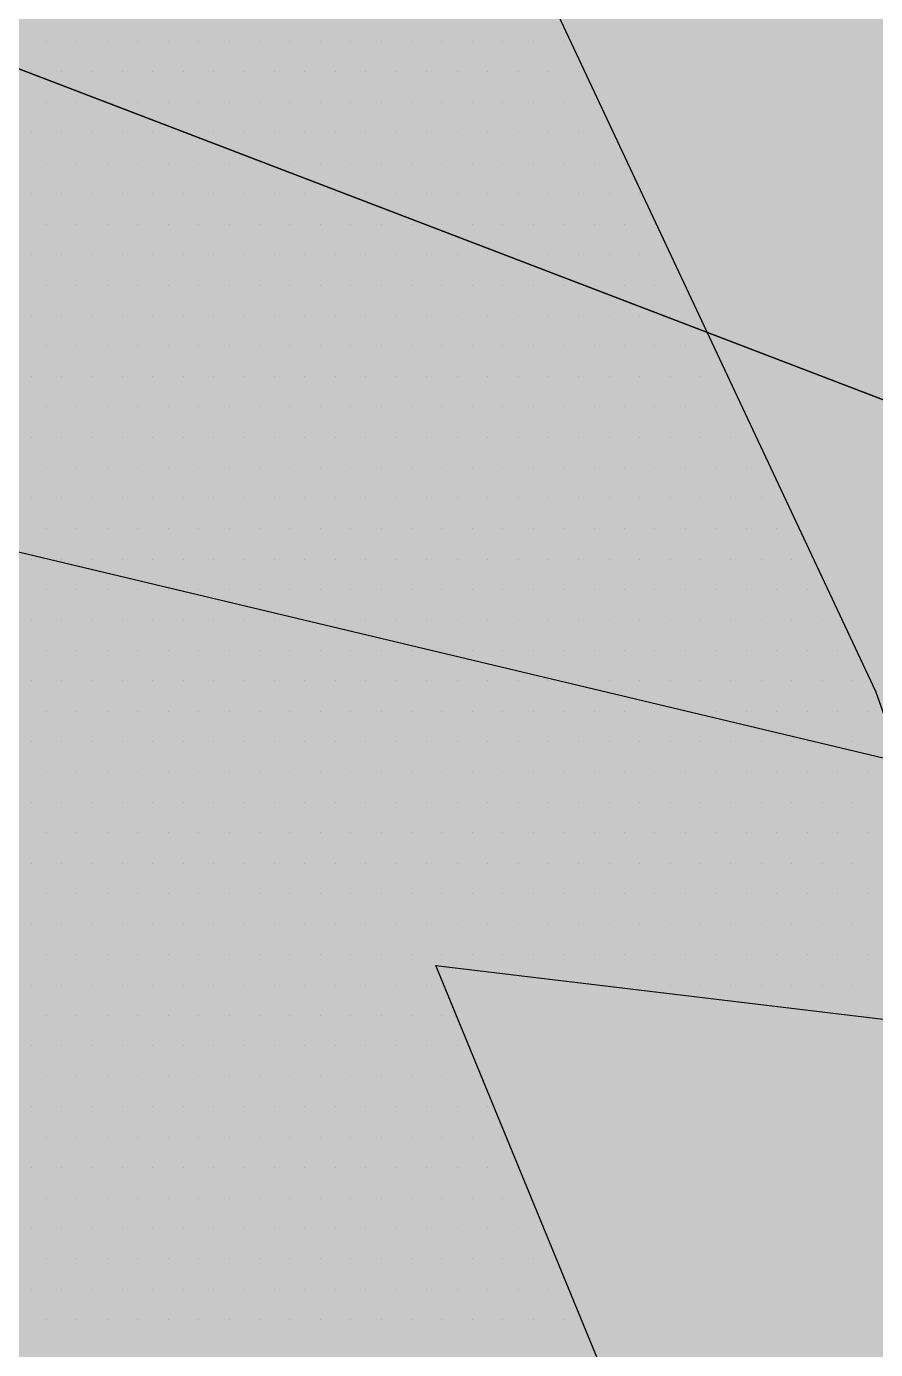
# Paper-space layout 'Layout1' of a CAD drawing. Extents: x -43 to 2298, y -18 to 768.
# Drawn here: x 740.657 to 742.193, y 378.743 to 381.136 of the extents above; entities that cross this region are included whole.
import ezdxf

# ---------------------------------------------------------------- set-up
doc = ezdxf.new("R2010")
doc.units = 0
doc.header["$LTSCALE"] = 2
doc.linetypes.add('CACHEX2', pattern=[0.75, 0.5, -0.25])
doc.layers.add('CARTOUCHE', color=7, linetype='Continuous')
doc.layers.add('LOGO', color=7, linetype='Continuous')

# ---------------------------------------------------------------- blocks, each defined once
blk = doc.blocks.new('A$C715108E3')
at = {"layer": 'LOGO', "color": 131}
for p, q in [((-1.5806, -14.5238), (-1.5806, -14.5238)), ((-1.4888, -14.5238), (-1.4888, -14.5238)), ((-1.397, -14.5238), (-1.397, -14.5238)), ((-1.3051, -14.5238), (-1.3051, -14.5238)), ((-1.2137, -14.5238), (-1.2137, -14.5238)), ((-1.1219, -14.5238), (-1.1219, -14.5238)), ((-1.0298, -14.5238), (-1.0298, -14.5238)), ((-0.9386, -14.5238), (-0.9386, -14.5238)), ((-0.8465, -14.5238), (-0.8465, -14.5238)), ((-0.7549, -14.5238), (-0.7549, -14.5238)), ((-0.6633, -14.5238), (-0.6633, -14.5238)), ((-0.5712, -14.5238), (-0.5712, -14.5238)), ((-0.4796, -14.5238), (-0.4796, -14.5238)), ((-0.3879, -14.5238), (-0.3879, -14.5238)), ((-0.2963, -14.5238), (-0.2963, -14.5238)), ((-0.2043, -14.5238), (-0.2043, -14.5238)), ((-0.1124, -14.5238), (-0.1124, -14.5238)), ((-0.0212, -14.5238), (-0.0212, -14.5238)), ((-1.6264, -14.6152), (-1.6264, -14.6152)), ((-1.5345, -14.6152), (-1.5345, -14.6152)), ((-1.4427, -14.6152), (-1.4427, -14.6152)), ((-1.3512, -14.6152), (-1.3512, -14.6152)), ((-1.2594, -14.6152), (-1.2594, -14.6152)), ((-1.1674, -14.6152), (-1.1674, -14.6152)), ((-1.0761, -14.6152), (-1.0761, -14.6152)), ((-0.9841, -14.6152), (-0.9841, -14.6152)), ((-0.8921, -14.6152), (-0.8921, -14.6152)), ((-0.801, -14.6152), (-0.801, -14.6152)), ((-0.709, -14.6152), (-0.709, -14.6152)), ((-0.6173, -14.6152), (-0.6173, -14.6152)), ((-0.5257, -14.6152), (-0.5257, -14.6152)), ((-0.434, -14.6152), (-0.434, -14.6152)), ((-0.342, -14.6152), (-0.342, -14.6152)), ((-0.2508, -14.6152), (-0.2508, -14.6152)), ((-0.1587, -14.6152), (-0.1587, -14.6152)), ((-0.0667, -14.6152), (-0.0667, -14.6152)), ((0.0251, -14.6152), (0.0251, -14.6152)), ((-1.5806, -14.7076), (-1.5806, -14.7076)), ((-1.4888, -14.7076), (-1.4888, -14.7076)), ((-1.397, -14.7076), (-1.397, -14.7076)), ((-1.3051, -14.7076), (-1.3051, -14.7076)), ((-1.2137, -14.7076), (-1.2137, -14.7076)), ((-1.1219, -14.7076), (-1.1219, -14.7076)), ((-1.0298, -14.7076), (-1.0298, -14.7076)), ((-0.9386, -14.7076), (-0.9386, -14.7076)), ((-0.8465, -14.7076), (-0.8465, -14.7076)), ((-0.7549, -14.7076), (-0.7549, -14.7076)), ((-0.6633, -14.7076), (-0.6633, -14.7076)), ((-0.5712, -14.7076), (-0.5712, -14.7076)), ((-0.4796, -14.7076), (-0.4796, -14.7076)), ((-0.3879, -14.7076), (-0.3879, -14.7076)), ((-0.2963, -14.7076), (-0.2963, -14.7076)), ((-0.2043, -14.7076), (-0.2043, -14.7076)), ((-0.1124, -14.7076), (-0.1124, -14.7076)), ((-0.0212, -14.7076), (-0.0212, -14.7076)), ((0.0708, -14.7076), (0.0708, -14.7076)), ((-1.6264, -14.7991), (-1.6264, -14.7991)), ((-1.5345, -14.7991), (-1.5345, -14.7991)), ((-1.4427, -14.7991), (-1.4427, -14.7991)), ((-1.3512, -14.7991), (-1.3512, -14.7991)), ((-1.2594, -14.7991), (-1.2594, -14.7991)), ((-1.1674, -14.7991), (-1.1674, -14.7991)), ((-1.0761, -14.7991), (-1.0761, -14.7991)), ((-0.9841, -14.7991), (-0.9841, -14.7991)), ((-0.8921, -14.7991), (-0.8921, -14.7991)), ((-0.801, -14.7991), (-0.801, -14.7991)), ((-0.709, -14.7991), (-0.709, -14.7991)), ((-0.6173, -14.7991), (-0.6173, -14.7991)), ((-0.5257, -14.7991), (-0.5257, -14.7991)), ((-0.434, -14.7991), (-0.434, -14.7991)), ((-0.342, -14.7991), (-0.342, -14.7991)), ((-0.2508, -14.7991), (-0.2508, -14.7991)), ((-0.1587, -14.7991), (-0.1587, -14.7991)), ((-0.0667, -14.7991), (-0.0667, -14.7991)), ((0.0251, -14.7991), (0.0251, -14.7991)), ((0.1166, -14.7991), (0.1166, -14.7991)), ((-1.5806, -14.8905), (-1.5806, -14.8905)), ((-1.4888, -14.8905), (-1.4888, -14.8905)), ((-1.397, -14.8905), (-1.397, -14.8905)), ((-1.3051, -14.8905), (-1.3051, -14.8905)), ((-1.2137, -14.8905), (-1.2137, -14.8905)), ((-1.1219, -14.8905), (-1.1219, -14.8905)), ((-1.0298, -14.8905), (-1.0298, -14.8905)), ((-0.9386, -14.8905), (-0.9386, -14.8905)), ((-0.8465, -14.8905), (-0.8465, -14.8905)), ((-0.7549, -14.8905), (-0.7549, -14.8905)), ((-0.6633, -14.8905), (-0.6633, -14.8905)), ((-0.5712, -14.8905), (-0.5712, -14.8905)), ((-0.4796, -14.8905), (-0.4796, -14.8905)), ((-0.3879, -14.8905), (-0.3879, -14.8905)), ((-0.2963, -14.8905), (-0.2963, -14.8905)), ((-0.2043, -14.8905), (-0.2043, -14.8905)), ((-0.1124, -14.8905), (-0.1124, -14.8905)), ((-0.0212, -14.8905), (-0.0212, -14.8905)), ((0.0708, -14.8905), (0.0708, -14.8905)), ((0.1627, -14.8905), (0.1627, -14.8905)), ((-1.6264, -14.9827), (-1.6264, -14.9827)), ((-1.5345, -14.9827), (-1.5345, -14.9827)), ((-1.4427, -14.9827), (-1.4427, -14.9827)), ((-1.3512, -14.9827), (-1.3512, -14.9827)), ((-1.2594, -14.9827), (-1.2594, -14.9827)), ((-1.1674, -14.9827), (-1.1674, -14.9827)), ((-1.0761, -14.9827), (-1.0761, -14.9827)), ((-0.9841, -14.9827), (-0.9841, -14.9827)), ((-0.8921, -14.9827), (-0.8921, -14.9827)), ((-0.801, -14.9827), (-0.801, -14.9827)), ((-0.709, -14.9827), (-0.709, -14.9827)), ((-0.6173, -14.9827), (-0.6173, -14.9827)), ((-0.5257, -14.9827), (-0.5257, -14.9827)), ((-0.434, -14.9827), (-0.434, -14.9827)), ((-0.342, -14.9827), (-0.342, -14.9827)), ((-0.2508, -14.9827), (-0.2508, -14.9827)), ((-0.1587, -14.9827), (-0.1587, -14.9827)), ((-0.0667, -14.9827), (-0.0667, -14.9827)), ((0.0251, -14.9827), (0.0251, -14.9827)), ((0.1166, -14.9827), (0.1166, -14.9827)), ((0.2084, -14.9827), (0.2084, -14.9827)), ((-1.5806, -15.0742), (-1.5806, -15.0742)), ((-1.4888, -15.0742), (-1.4888, -15.0742)), ((-1.397, -15.0742), (-1.397, -15.0742)), ((-1.3051, -15.0742), (-1.3051, -15.0742)), ((-1.2137, -15.0742), (-1.2137, -15.0742)), ((-1.1219, -15.0742), (-1.1219, -15.0742)), ((-1.0298, -15.0742), (-1.0298, -15.0742)), ((-0.9386, -15.0742), (-0.9386, -15.0742)), ((-0.8465, -15.0742), (-0.8465, -15.0742)), ((-0.7549, -15.0742), (-0.7549, -15.0742)), ((-0.6633, -15.0742), (-0.6633, -15.0742)), ((-0.5712, -15.0742), (-0.5712, -15.0742)), ((-0.4796, -15.0742), (-0.4796, -15.0742)), ((-0.3879, -15.0742), (-0.3879, -15.0742)), ((-0.2963, -15.0742), (-0.2963, -15.0742)), ((-0.2043, -15.0742), (-0.2043, -15.0742)), ((-0.1124, -15.0742), (-0.1124, -15.0742)), ((-0.0212, -15.0742), (-0.0212, -15.0742)), ((0.0708, -15.0742), (0.0708, -15.0742)), ((0.1627, -15.0742), (0.1627, -15.0742)), ((0.2541, -15.0742), (0.2541, -15.0742)), ((-1.6264, -15.1655), (-1.6264, -15.1655)), ((-1.5345, -15.1655), (-1.5345, -15.1655)), ((-1.4427, -15.1655), (-1.4427, -15.1655)), ((-1.3512, -15.1655), (-1.3512, -15.1655)), ((-1.2594, -15.1655), (-1.2594, -15.1655)), ((-1.1674, -15.1655), (-1.1674, -15.1655)), ((-1.0761, -15.1655), (-1.0761, -15.1655)), ((-0.9841, -15.1655), (-0.9841, -15.1655)), ((-0.8921, -15.1655), (-0.8921, -15.1655)), ((-0.801, -15.1655), (-0.801, -15.1655)), ((-0.709, -15.1655), (-0.709, -15.1655)), ((-0.6173, -15.1655), (-0.6173, -15.1655)), ((-0.5257, -15.1655), (-0.5257, -15.1655)), ((-0.434, -15.1655), (-0.434, -15.1655)), ((-0.342, -15.1655), (-0.342, -15.1655)), ((-0.2508, -15.1655), (-0.2508, -15.1655)), ((-0.1587, -15.1655), (-0.1587, -15.1655)), ((-0.0667, -15.1655), (-0.0667, -15.1655)), ((0.0251, -15.1655), (0.0251, -15.1655)), ((0.1166, -15.1655), (0.1166, -15.1655)), ((0.2084, -15.1655), (0.2084, -15.1655)), ((0.3002, -15.1655), (0.3002, -15.1655)), ((-1.5806, -15.2579), (-1.5806, -15.2579)), ((-1.4888, -15.2579), (-1.4888, -15.2579)), ((-1.397, -15.2579), (-1.397, -15.2579)), ((-1.3051, -15.2579), (-1.3051, -15.2579)), ((-1.2137, -15.2579), (-1.2137, -15.2579)), ((-1.1219, -15.2579), (-1.1219, -15.2579)), ((-1.0298, -15.2579), (-1.0298, -15.2579)), ((-0.9386, -15.2579), (-0.9386, -15.2579)), ((-0.8465, -15.2579), (-0.8465, -15.2579)), ((-0.7549, -15.2579), (-0.7549, -15.2579)), ((-0.6633, -15.2579), (-0.6633, -15.2579)), ((-0.5712, -15.2579), (-0.5712, -15.2579)), ((-0.4796, -15.2579), (-0.4796, -15.2579)), ((-0.3879, -15.2579), (-0.3879, -15.2579)), ((-0.2963, -15.2579), (-0.2963, -15.2579)), ((-0.2043, -15.2579), (-0.2043, -15.2579)), ((-0.1124, -15.2579), (-0.1124, -15.2579)), ((-0.0212, -15.2579), (-0.0212, -15.2579)), ((0.0708, -15.2579), (0.0708, -15.2579)), ((0.1627, -15.2579), (0.1627, -15.2579)), ((0.2541, -15.2579), (0.2541, -15.2579)), ((-1.6264, -15.3493), (-1.6264, -15.3493)), ((-1.5345, -15.3493), (-1.5345, -15.3493)), ((-1.4427, -15.3493), (-1.4427, -15.3493)), ((-1.3512, -15.3493), (-1.3512, -15.3493)), ((-1.2594, -15.3493), (-1.2594, -15.3493)), ((-1.1674, -15.3493), (-1.1674, -15.3493)), ((-1.0761, -15.3493), (-1.0761, -15.3493)), ((-0.9841, -15.3493), (-0.9841, -15.3493)), ((-0.8921, -15.3493), (-0.8921, -15.3493)), ((-0.801, -15.3493), (-0.801, -15.3493)), ((-0.709, -15.3493), (-0.709, -15.3493)), ((-0.6173, -15.3493), (-0.6173, -15.3493)), ((-0.5257, -15.3493), (-0.5257, -15.3493)), ((-0.434, -15.3493), (-0.434, -15.3493)), ((-0.342, -15.3493), (-0.342, -15.3493)), ((-0.2508, -15.3493), (-0.2508, -15.3493)), ((-0.1587, -15.3493), (-0.1587, -15.3493)), ((-0.0667, -15.3493), (-0.0667, -15.3493)), ((0.0251, -15.3493), (0.0251, -15.3493)), ((0.1166, -15.3493), (0.1166, -15.3493)), ((0.2084, -15.3493), (0.2084, -15.3493)), ((0.3002, -15.3493), (0.3002, -15.3493)), ((-1.5806, -15.4406), (-1.5806, -15.4406)), ((-1.4888, -15.4406), (-1.4888, -15.4406)), ((-1.397, -15.4406), (-1.397, -15.4406)), ((-1.3051, -15.4406), (-1.3051, -15.4406)), ((-1.2137, -15.4406), (-1.2137, -15.4406)), ((-1.1219, -15.4406), (-1.1219, -15.4406)), ((-1.0298, -15.4406), (-1.0298, -15.4406)), ((-0.9386, -15.4406), (-0.9386, -15.4406)), ((-0.8465, -15.4406), (-0.8465, -15.4406)), ((-0.7549, -15.4406), (-0.7549, -15.4406)), ((-0.6633, -15.4406), (-0.6633, -15.4406)), ((-0.5712, -15.4406), (-0.5712, -15.4406)), ((-0.4796, -15.4406), (-0.4796, -15.4406)), ((-0.3879, -15.4406), (-0.3879, -15.4406)), ((-0.2963, -15.4406), (-0.2963, -15.4406)), ((-0.2043, -15.4406), (-0.2043, -15.4406)), ((-0.1124, -15.4406), (-0.1124, -15.4406)), ((-0.0212, -15.4406), (-0.0212, -15.4406)), ((0.0708, -15.4406), (0.0708, -15.4406)), ((0.1627, -15.4406), (0.1627, -15.4406)), ((0.2541, -15.4406), (0.2541, -15.4406)), ((0.346, -15.4406), (0.346, -15.4406)), ((-1.6264, -15.5332), (-1.6264, -15.5332)), ((-1.5345, -15.5332), (-1.5345, -15.5332)), ((-1.4427, -15.5332), (-1.4427, -15.5332)), ((-1.3512, -15.5332), (-1.3512, -15.5332)), ((-1.2594, -15.5332), (-1.2594, -15.5332)), ((-1.1674, -15.5332), (-1.1674, -15.5332)), ((-1.0761, -15.5332), (-1.0761, -15.5332)), ((-0.9841, -15.5332), (-0.9841, -15.5332)), ((-0.8921, -15.5332), (-0.8921, -15.5332)), ((-0.801, -15.5332), (-0.801, -15.5332)), ((-0.709, -15.5332), (-0.709, -15.5332)), ((-0.6173, -15.5332), (-0.6173, -15.5332)), ((-0.5257, -15.5332), (-0.5257, -15.5332)), ((-0.434, -15.5332), (-0.434, -15.5332)), ((-0.342, -15.5332), (-0.342, -15.5332)), ((-0.2508, -15.5332), (-0.2508, -15.5332)), ((-0.1587, -15.5332), (-0.1587, -15.5332)), ((-0.0667, -15.5332), (-0.0667, -15.5332)), ((0.0251, -15.5332), (0.0251, -15.5332)), ((0.1166, -15.5332), (0.1166, -15.5332)), ((0.2084, -15.5332), (0.2084, -15.5332)), ((0.3002, -15.5332), (0.3002, -15.5332)), ((0.3917, -15.5332), (0.3917, -15.5332)), ((-1.5806, -15.6246), (-1.5806, -15.6246)), ((-1.4888, -15.6246), (-1.4888, -15.6246)), ((-1.397, -15.6246), (-1.397, -15.6246)), ((-1.3051, -15.6246), (-1.3051, -15.6246)), ((-1.2137, -15.6246), (-1.2137, -15.6246)), ((-1.1219, -15.6246), (-1.1219, -15.6246)), ((-1.0298, -15.6246), (-1.0298, -15.6246)), ((-0.9386, -15.6246), (-0.9386, -15.6246)), ((-0.8465, -15.6246), (-0.8465, -15.6246)), ((-0.7549, -15.6246), (-0.7549, -15.6246)), ((-0.6633, -15.6246), (-0.6633, -15.6246)), ((-0.5712, -15.6246), (-0.5712, -15.6246)), ((-0.4796, -15.6246), (-0.4796, -15.6246)), ((-0.3879, -15.6246), (-0.3879, -15.6246)), ((-0.2963, -15.6246), (-0.2963, -15.6246)), ((-0.2043, -15.6246), (-0.2043, -15.6246)), ((-0.1124, -15.6246), (-0.1124, -15.6246)), ((-0.0212, -15.6246), (-0.0212, -15.6246)), ((0.0708, -15.6246), (0.0708, -15.6246)), ((0.1627, -15.6246), (0.1627, -15.6246)), ((0.2541, -15.6246), (0.2541, -15.6246)), ((0.346, -15.6246), (0.346, -15.6246)), ((0.4378, -15.6246), (0.4378, -15.6246)), ((-1.6264, -15.7159), (-1.6264, -15.7159)), ((-1.5345, -15.7159), (-1.5345, -15.7159)), ((-1.4427, -15.7159), (-1.4427, -15.7159)), ((-1.3512, -15.7159), (-1.3512, -15.7159)), ((-1.2594, -15.7159), (-1.2594, -15.7159)), ((-1.1674, -15.7159), (-1.1674, -15.7159)), ((-1.0761, -15.7159), (-1.0761, -15.7159)), ((-0.9841, -15.7159), (-0.9841, -15.7159)), ((-0.8921, -15.7159), (-0.8921, -15.7159)), ((-0.801, -15.7159), (-0.801, -15.7159)), ((-0.709, -15.7159), (-0.709, -15.7159)), ((-0.6173, -15.7159), (-0.6173, -15.7159)), ((-0.5257, -15.7159), (-0.5257, -15.7159)), ((-0.434, -15.7159), (-0.434, -15.7159)), ((-0.342, -15.7159), (-0.342, -15.7159)), ((-0.2508, -15.7159), (-0.2508, -15.7159)), ((-0.1587, -15.7159), (-0.1587, -15.7159)), ((-0.0667, -15.7159), (-0.0667, -15.7159)), ((0.0251, -15.7159), (0.0251, -15.7159)), ((0.1166, -15.7159), (0.1166, -15.7159)), ((0.2084, -15.7159), (0.2084, -15.7159)), ((0.3002, -15.7159), (0.3002, -15.7159)), ((0.3917, -15.7159), (0.3917, -15.7159)), ((0.4835, -15.7159), (0.4835, -15.7159)), ((-1.5806, -15.8083), (-1.5806, -15.8083)), ((-1.4888, -15.8083), (-1.4888, -15.8083)), ((-1.397, -15.8083), (-1.397, -15.8083)), ((-1.3051, -15.8083), (-1.3051, -15.8083)), ((-1.2137, -15.8083), (-1.2137, -15.8083)), ((-1.1219, -15.8083), (-1.1219, -15.8083)), ((-1.0298, -15.8083), (-1.0298, -15.8083)), ((-0.9386, -15.8083), (-0.9386, -15.8083)), ((-0.8465, -15.8083), (-0.8465, -15.8083)), ((-0.7549, -15.8083), (-0.7549, -15.8083)), ((-0.6633, -15.8083), (-0.6633, -15.8083)), ((-0.5712, -15.8083), (-0.5712, -15.8083)), ((-0.4796, -15.8083), (-0.4796, -15.8083)), ((-0.3879, -15.8083), (-0.3879, -15.8083)), ((-0.2963, -15.8083), (-0.2963, -15.8083)), ((-0.2043, -15.8083), (-0.2043, -15.8083)), ((-0.1124, -15.8083), (-0.1124, -15.8083)), ((-0.0212, -15.8083), (-0.0212, -15.8083)), ((0.0708, -15.8083), (0.0708, -15.8083)), ((0.1627, -15.8083), (0.1627, -15.8083)), ((0.2541, -15.8083), (0.2541, -15.8083)), ((0.346, -15.8083), (0.346, -15.8083)), ((0.4378, -15.8083), (0.4378, -15.8083)), ((0.5293, -15.8083), (0.5293, -15.8083)), ((-1.6264, -15.8994), (-1.6264, -15.8994)), ((-1.5345, -15.8994), (-1.5345, -15.8994)), ((-1.4427, -15.8994), (-1.4427, -15.8994)), ((-1.3512, -15.8994), (-1.3512, -15.8994)), ((-1.2594, -15.8994), (-1.2594, -15.8994)), ((-1.1674, -15.8994), (-1.1674, -15.8994)), ((-1.0761, -15.8994), (-1.0761, -15.8994)), ((-0.9841, -15.8994), (-0.9841, -15.8994)), ((-0.8921, -15.8994), (-0.8921, -15.8994)), ((-0.801, -15.8994), (-0.801, -15.8994)), ((-0.709, -15.8994), (-0.709, -15.8994)), ((-0.6173, -15.8994), (-0.6173, -15.8994)), ((-0.5257, -15.8994), (-0.5257, -15.8994)), ((-0.434, -15.8994), (-0.434, -15.8994)), ((-0.342, -15.8994), (-0.342, -15.8994)), ((-0.2508, -15.8994), (-0.2508, -15.8994)), ((-0.1587, -15.8994), (-0.1587, -15.8994)), ((-0.0667, -15.8994), (-0.0667, -15.8994)), ((0.0251, -15.8994), (0.0251, -15.8994)), ((0.1166, -15.8994), (0.1166, -15.8994)), ((0.2084, -15.8994), (0.2084, -15.8994)), ((0.3002, -15.8994), (0.3002, -15.8994)), ((0.3917, -15.8994), (0.3917, -15.8994)), ((0.4835, -15.8994), (0.4835, -15.8994)), ((0.5755, -15.8994), (0.5755, -15.8994)), ((-1.5806, -15.991), (-1.5806, -15.991)), ((-1.4888, -15.991), (-1.4888, -15.991)), ((-1.397, -15.991), (-1.397, -15.991)), ((-1.3051, -15.991), (-1.3051, -15.991)), ((-1.2137, -15.991), (-1.2137, -15.991)), ((-1.1219, -15.991), (-1.1219, -15.991)), ((-1.0298, -15.991), (-1.0298, -15.991)), ((-0.9386, -15.991), (-0.9386, -15.991)), ((-0.8465, -15.991), (-0.8465, -15.991)), ((-0.7549, -15.991), (-0.7549, -15.991)), ((-0.6633, -15.991), (-0.6633, -15.991)), ((-0.5712, -15.991), (-0.5712, -15.991)), ((-0.4796, -15.991), (-0.4796, -15.991)), ((-0.3879, -15.991), (-0.3879, -15.991)), ((-0.2963, -15.991), (-0.2963, -15.991)), ((-0.2043, -15.991), (-0.2043, -15.991)), ((-0.1124, -15.991), (-0.1124, -15.991)), ((-0.0212, -15.991), (-0.0212, -15.991)), ((0.0708, -15.991), (0.0708, -15.991)), ((0.1627, -15.991), (0.1627, -15.991)), ((0.2541, -15.991), (0.2541, -15.991)), ((0.346, -15.991), (0.346, -15.991)), ((0.4378, -15.991), (0.4378, -15.991)), ((0.5293, -15.991), (0.5293, -15.991)), ((0.6211, -15.991), (0.6211, -15.991)), ((-1.6264, -16.0834), (-1.6264, -16.0834)), ((-1.5345, -16.0834), (-1.5345, -16.0834)), ((-1.4427, -16.0834), (-1.4427, -16.0834)), ((-1.3512, -16.0834), (-1.3512, -16.0834)), ((-1.2594, -16.0834), (-1.2594, -16.0834)), ((-1.1674, -16.0834), (-1.1674, -16.0834)), ((-1.0761, -16.0834), (-1.0761, -16.0834)), ((-0.9841, -16.0834), (-0.9841, -16.0834)), ((-0.8921, -16.0834), (-0.8921, -16.0834)), ((-0.801, -16.0834), (-0.801, -16.0834)), ((-0.709, -16.0834), (-0.709, -16.0834)), ((-0.6173, -16.0834), (-0.6173, -16.0834)), ((-0.5257, -16.0834), (-0.5257, -16.0834)), ((-0.434, -16.0834), (-0.434, -16.0834)), ((-0.342, -16.0834), (-0.342, -16.0834)), ((-0.2508, -16.0834), (-0.2508, -16.0834)), ((-0.1587, -16.0834), (-0.1587, -16.0834)), ((-0.0667, -16.0834), (-0.0667, -16.0834)), ((0.0251, -16.0834), (0.0251, -16.0834)), ((0.1166, -16.0834), (0.1166, -16.0834)), ((0.2084, -16.0834), (0.2084, -16.0834)), ((0.3002, -16.0834), (0.3002, -16.0834)), ((0.3917, -16.0834), (0.3917, -16.0834)), ((0.4835, -16.0834), (0.4835, -16.0834)), ((0.5755, -16.0834), (0.5755, -16.0834)), ((0.6668, -16.0834), (0.6668, -16.0834)), ((-1.5806, -16.1747), (-1.5806, -16.1747)), ((-1.4888, -16.1747), (-1.4888, -16.1747)), ((-1.397, -16.1747), (-1.397, -16.1747)), ((-1.3051, -16.1747), (-1.3051, -16.1747)), ((-1.2137, -16.1747), (-1.2137, -16.1747)), ((-1.1219, -16.1747), (-1.1219, -16.1747)), ((-1.0298, -16.1747), (-1.0298, -16.1747)), ((-0.9386, -16.1747), (-0.9386, -16.1747)), ((-0.8465, -16.1747), (-0.8465, -16.1747)), ((-0.7549, -16.1747), (-0.7549, -16.1747)), ((-0.6633, -16.1747), (-0.6633, -16.1747)), ((-0.5712, -16.1747), (-0.5712, -16.1747)), ((-0.4796, -16.1747), (-0.4796, -16.1747)), ((-0.3879, -16.1747), (-0.3879, -16.1747)), ((-0.2963, -16.1747), (-0.2963, -16.1747)), ((-0.2043, -16.1747), (-0.2043, -16.1747)), ((-0.1124, -16.1747), (-0.1124, -16.1747)), ((-0.0212, -16.1747), (-0.0212, -16.1747)), ((0.0708, -16.1747), (0.0708, -16.1747)), ((0.1627, -16.1747), (0.1627, -16.1747)), ((0.2541, -16.1747), (0.2541, -16.1747)), ((0.346, -16.1747), (0.346, -16.1747)), ((0.4378, -16.1747), (0.4378, -16.1747)), ((0.5293, -16.1747), (0.5293, -16.1747)), ((0.6211, -16.1747), (0.6211, -16.1747)), ((0.7131, -16.1747), (0.7131, -16.1747)), ((-1.6264, -16.2675), (-1.6264, -16.2675)), ((-1.5345, -16.2675), (-1.5345, -16.2675)), ((-1.4427, -16.2675), (-1.4427, -16.2675)), ((-1.3512, -16.2675), (-1.3512, -16.2675)), ((-1.2594, -16.2675), (-1.2594, -16.2675)), ((-1.1674, -16.2675), (-1.1674, -16.2675)), ((-1.0761, -16.2675), (-1.0761, -16.2675)), ((-0.9841, -16.2675), (-0.9841, -16.2675)), ((-0.8921, -16.2675), (-0.8921, -16.2675)), ((-0.801, -16.2675), (-0.801, -16.2675)), ((-0.709, -16.2675), (-0.709, -16.2675)), ((-0.6173, -16.2675), (-0.6173, -16.2675)), ((-0.5257, -16.2675), (-0.5257, -16.2675)), ((-0.434, -16.2675), (-0.434, -16.2675)), ((-0.342, -16.2675), (-0.342, -16.2675)), ((-0.2508, -16.2675), (-0.2508, -16.2675)), ((-0.1587, -16.2675), (-0.1587, -16.2675)), ((-0.0667, -16.2675), (-0.0667, -16.2675)), ((0.0251, -16.2675), (0.0251, -16.2675)), ((0.1166, -16.2675), (0.1166, -16.2675)), ((0.2084, -16.2675), (0.2084, -16.2675)), ((0.3002, -16.2675), (0.3002, -16.2675)), ((0.3917, -16.2675), (0.3917, -16.2675)), ((0.4835, -16.2675), (0.4835, -16.2675)), ((0.5755, -16.2675), (0.5755, -16.2675)), ((0.6668, -16.2675), (0.6668, -16.2675)), ((0.7588, -16.2675), (0.7588, -16.2675)), ((-1.5806, -16.3587), (-1.5806, -16.3587)), ((-1.4888, -16.3587), (-1.4888, -16.3587)), ((-1.397, -16.3587), (-1.397, -16.3587)), ((-1.3051, -16.3587), (-1.3051, -16.3587)), ((-1.2137, -16.3587), (-1.2137, -16.3587)), ((-1.1219, -16.3587), (-1.1219, -16.3587)), ((-1.0298, -16.3587), (-1.0298, -16.3587)), ((-0.9386, -16.3587), (-0.9386, -16.3587)), ((-0.8465, -16.3587), (-0.8465, -16.3587)), ((-0.7549, -16.3587), (-0.7549, -16.3587)), ((-0.6633, -16.3587), (-0.6633, -16.3587)), ((-0.5712, -16.3587), (-0.5712, -16.3587)), ((-0.4796, -16.3587), (-0.4796, -16.3587)), ((-0.3879, -16.3587), (-0.3879, -16.3587)), ((-0.2963, -16.3587), (-0.2963, -16.3587)), ((-0.2043, -16.3587), (-0.2043, -16.3587)), ((-0.1124, -16.3587), (-0.1124, -16.3587)), ((-0.0212, -16.3587), (-0.0212, -16.3587)), ((0.0708, -16.3587), (0.0708, -16.3587)), ((0.1627, -16.3587), (0.1627, -16.3587)), ((0.2541, -16.3587), (0.2541, -16.3587)), ((0.346, -16.3587), (0.346, -16.3587)), ((0.4378, -16.3587), (0.4378, -16.3587)), ((0.5293, -16.3587), (0.5293, -16.3587)), ((0.6211, -16.3587), (0.6211, -16.3587)), ((0.7131, -16.3587), (0.7131, -16.3587)), ((0.8044, -16.3587), (0.8044, -16.3587)), ((-1.6264, -16.45), (-1.6264, -16.45)), ((-1.5345, -16.45), (-1.5345, -16.45)), ((-1.4427, -16.45), (-1.4427, -16.45)), ((-1.3512, -16.45), (-1.3512, -16.45)), ((-1.2594, -16.45), (-1.2594, -16.45)), ((-1.1674, -16.45), (-1.1674, -16.45)), ((-1.0761, -16.45), (-1.0761, -16.45)), ((-0.9841, -16.45), (-0.9841, -16.45)), ((-0.8921, -16.45), (-0.8921, -16.45)), ((-0.801, -16.45), (-0.801, -16.45)), ((-0.709, -16.45), (-0.709, -16.45)), ((-0.6173, -16.45), (-0.6173, -16.45)), ((-0.5257, -16.45), (-0.5257, -16.45)), ((-0.434, -16.45), (-0.434, -16.45)), ((-0.342, -16.45), (-0.342, -16.45)), ((-0.2508, -16.45), (-0.2508, -16.45)), ((-0.1587, -16.45), (-0.1587, -16.45)), ((-0.0667, -16.45), (-0.0667, -16.45)), ((0.0251, -16.45), (0.0251, -16.45)), ((0.1166, -16.45), (0.1166, -16.45)), ((0.2084, -16.45), (0.2084, -16.45)), ((0.3002, -16.45), (0.3002, -16.45)), ((0.3917, -16.45), (0.3917, -16.45)), ((0.4835, -16.45), (0.4835, -16.45)), ((0.5755, -16.45), (0.5755, -16.45)), ((0.6668, -16.45), (0.6668, -16.45)), ((0.7588, -16.45), (0.7588, -16.45)), ((0.8507, -16.45), (0.8507, -16.45)), ((-1.5806, -16.5424), (-1.5806, -16.5424)), ((-1.4888, -16.5424), (-1.4888, -16.5424)), ((-1.397, -16.5424), (-1.397, -16.5424)), ((-1.3051, -16.5424), (-1.3051, -16.5424)), ((-1.2137, -16.5424), (-1.2137, -16.5424)), ((-1.1219, -16.5424), (-1.1219, -16.5424)), ((-1.0298, -16.5424), (-1.0298, -16.5424)), ((-0.9386, -16.5424), (-0.9386, -16.5424)), ((-0.8465, -16.5424), (-0.8465, -16.5424)), ((-0.7549, -16.5424), (-0.7549, -16.5424)), ((-0.6633, -16.5424), (-0.6633, -16.5424)), ((-0.5712, -16.5424), (-0.5712, -16.5424)), ((-0.4796, -16.5424), (-0.4796, -16.5424)), ((-0.3879, -16.5424), (-0.3879, -16.5424)), ((-0.2963, -16.5424), (-0.2963, -16.5424)), ((-0.2043, -16.5424), (-0.2043, -16.5424)), ((-0.1124, -16.5424), (-0.1124, -16.5424)), ((-0.0212, -16.5424), (-0.0212, -16.5424)), ((0.0708, -16.5424), (0.0708, -16.5424)), ((0.1627, -16.5424), (0.1627, -16.5424)), ((0.2541, -16.5424), (0.2541, -16.5424)), ((0.346, -16.5424), (0.346, -16.5424)), ((0.4378, -16.5424), (0.4378, -16.5424)), ((0.5293, -16.5424), (0.5293, -16.5424)), ((0.6211, -16.5424), (0.6211, -16.5424)), ((0.7131, -16.5424), (0.7131, -16.5424)), ((0.8044, -16.5424), (0.8044, -16.5424)), ((0.8964, -16.5424), (0.8964, -16.5424)), ((-1.6264, -16.6339), (-1.6264, -16.6339)), ((-1.5345, -16.6339), (-1.5345, -16.6339)), ((-1.4427, -16.6339), (-1.4427, -16.6339)), ((-1.3512, -16.6339), (-1.3512, -16.6339)), ((-1.2594, -16.6339), (-1.2594, -16.6339)), ((-1.1674, -16.6339), (-1.1674, -16.6339)), ((-1.0761, -16.6339), (-1.0761, -16.6339)), ((-0.9841, -16.6339), (-0.9841, -16.6339)), ((-0.8921, -16.6339), (-0.8921, -16.6339)), ((-0.801, -16.6339), (-0.801, -16.6339)), ((-0.709, -16.6339), (-0.709, -16.6339)), ((-0.6173, -16.6339), (-0.6173, -16.6339)), ((-0.5257, -16.6339), (-0.5257, -16.6339)), ((-0.434, -16.6339), (-0.434, -16.6339)), ((-0.342, -16.6339), (-0.342, -16.6339)), ((-0.2508, -16.6339), (-0.2508, -16.6339)), ((-0.1587, -16.6339), (-0.1587, -16.6339)), ((-0.0667, -16.6339), (-0.0667, -16.6339)), ((0.0251, -16.6339), (0.0251, -16.6339)), ((0.1166, -16.6339), (0.1166, -16.6339)), ((0.2084, -16.6339), (0.2084, -16.6339)), ((0.3002, -16.6339), (0.3002, -16.6339)), ((0.3917, -16.6339), (0.3917, -16.6339)), ((0.4835, -16.6339), (0.4835, -16.6339)), ((0.5755, -16.6339), (0.5755, -16.6339)), ((0.6668, -16.6339), (0.6668, -16.6339)), ((0.7588, -16.6339), (0.7588, -16.6339)), ((0.8507, -16.6339), (0.8507, -16.6339)), ((-1.5806, -16.7251), (-1.5806, -16.7251)), ((-1.4888, -16.7251), (-1.4888, -16.7251)), ((-1.397, -16.7251), (-1.397, -16.7251)), ((-1.3051, -16.7251), (-1.3051, -16.7251)), ((-1.2137, -16.7251), (-1.2137, -16.7251)), ((-1.1219, -16.7251), (-1.1219, -16.7251)), ((-1.0298, -16.7251), (-1.0298, -16.7251)), ((-0.9386, -16.7251), (-0.9386, -16.7251)), ((-0.8465, -16.7251), (-0.8465, -16.7251)), ((-0.7549, -16.7251), (-0.7549, -16.7251)), ((-0.6633, -16.7251), (-0.6633, -16.7251)), ((-0.5712, -16.7251), (-0.5712, -16.7251)), ((-0.4796, -16.7251), (-0.4796, -16.7251)), ((-0.3879, -16.7251), (-0.3879, -16.7251)), ((-0.2963, -16.7251), (-0.2963, -16.7251)), ((-0.2043, -16.7251), (-0.2043, -16.7251)), ((-0.1124, -16.7251), (-0.1124, -16.7251)), ((-0.0212, -16.7251), (-0.0212, -16.7251)), ((0.0708, -16.7251), (0.0708, -16.7251)), ((0.1627, -16.7251), (0.1627, -16.7251)), ((0.2541, -16.7251), (0.2541, -16.7251)), ((0.346, -16.7251), (0.346, -16.7251)), ((0.4378, -16.7251), (0.4378, -16.7251)), ((0.5293, -16.7251), (0.5293, -16.7251)), ((0.6211, -16.7251), (0.6211, -16.7251)), ((0.7131, -16.7251), (0.7131, -16.7251)), ((0.8044, -16.7251), (0.8044, -16.7251)), ((0.8964, -16.7251), (0.8964, -16.7251)), ((-1.6264, -16.8175), (-1.6264, -16.8175)), ((-1.5345, -16.8175), (-1.5345, -16.8175)), ((-1.4427, -16.8175), (-1.4427, -16.8175)), ((-1.3512, -16.8175), (-1.3512, -16.8175)), ((-1.2594, -16.8175), (-1.2594, -16.8175)), ((-1.1674, -16.8175), (-1.1674, -16.8175)), ((-1.0761, -16.8175), (-1.0761, -16.8175)), ((-0.9841, -16.8175), (-0.9841, -16.8175)), ((-0.8921, -16.8175), (-0.8921, -16.8175)), ((-0.801, -16.8175), (-0.801, -16.8175)), ((-0.709, -16.8175), (-0.709, -16.8175)), ((-0.6173, -16.8175), (-0.6173, -16.8175)), ((-0.5257, -16.8175), (-0.5257, -16.8175)), ((-0.434, -16.8175), (-0.434, -16.8175)), ((-0.342, -16.8175), (-0.342, -16.8175)), ((-0.2508, -16.8175), (-0.2508, -16.8175)), ((-0.1587, -16.8175), (-0.1587, -16.8175)), ((-0.0667, -16.8175), (-0.0667, -16.8175)), ((0.0251, -16.8175), (0.0251, -16.8175)), ((0.1166, -16.8175), (0.1166, -16.8175)), ((0.2084, -16.8175), (0.2084, -16.8175)), ((0.3002, -16.8175), (0.3002, -16.8175)), ((0.3917, -16.8175), (0.3917, -16.8175)), ((0.4835, -16.8175), (0.4835, -16.8175)), ((0.5755, -16.8175), (0.5755, -16.8175)), ((0.6668, -16.8175), (0.6668, -16.8175)), ((0.7588, -16.8175), (0.7588, -16.8175)), ((0.8507, -16.8175), (0.8507, -16.8175)), ((-1.5806, -16.909), (-1.5806, -16.909)), ((-1.4888, -16.909), (-1.4888, -16.909)), ((-1.397, -16.909), (-1.397, -16.909)), ((-1.3051, -16.909), (-1.3051, -16.909)), ((-1.2137, -16.909), (-1.2137, -16.909)), ((-1.1219, -16.909), (-1.1219, -16.909)), ((-1.0298, -16.909), (-1.0298, -16.909)), ((-0.9386, -16.909), (-0.9386, -16.909)), ((-0.8465, -16.909), (-0.8465, -16.909)), ((-0.7549, -16.909), (-0.7549, -16.909)), ((-0.6633, -16.909), (-0.6633, -16.909)), ((-0.5712, -16.909), (-0.5712, -16.909)), ((-0.4796, -16.909), (-0.4796, -16.909)), ((-0.3879, -16.909), (-0.3879, -16.909)), ((-0.2963, -16.909), (-0.2963, -16.909)), ((-0.2043, -16.909), (-0.2043, -16.909)), ((-0.1124, -16.909), (-0.1124, -16.909)), ((-0.0212, -16.909), (-0.0212, -16.909)), ((0.0708, -16.909), (0.0708, -16.909)), ((0.1627, -16.909), (0.1627, -16.909)), ((0.2541, -16.909), (0.2541, -16.909)), ((0.346, -16.909), (0.346, -16.909)), ((0.4378, -16.909), (0.4378, -16.909)), ((0.5293, -16.909), (0.5293, -16.909)), ((0.6211, -16.909), (0.6211, -16.909)), ((0.7131, -16.909), (0.7131, -16.909)), ((0.8044, -16.909), (0.8044, -16.909)), ((0.8964, -16.909), (0.8964, -16.909)), ((-1.6264, -17.0003), (-1.6264, -17.0003)), ((-1.5345, -17.0003), (-1.5345, -17.0003)), ((-1.4427, -17.0003), (-1.4427, -17.0003)), ((-1.3512, -17.0003), (-1.3512, -17.0003)), ((-1.2594, -17.0003), (-1.2594, -17.0003)), ((-1.1674, -17.0003), (-1.1674, -17.0003)), ((-1.0761, -17.0003), (-1.0761, -17.0003)), ((-0.9841, -17.0003), (-0.9841, -17.0003)), ((-0.8921, -17.0003), (-0.8921, -17.0003)), ((-0.801, -17.0003), (-0.801, -17.0003)), ((-0.709, -17.0003), (-0.709, -17.0003)), ((-0.6173, -17.0003), (-0.6173, -17.0003)), ((-0.5257, -17.0003), (-0.5257, -17.0003)), ((-0.434, -17.0003), (-0.434, -17.0003)), ((-0.342, -17.0003), (-0.342, -17.0003)), ((-0.2508, -17.0003), (-0.2508, -17.0003)), ((-0.1587, -17.0003), (-0.1587, -17.0003)), ((-0.0667, -17.0003), (-0.0667, -17.0003)), ((0.0251, -17.0003), (0.0251, -17.0003)), ((0.1166, -17.0003), (0.1166, -17.0003)), ((0.2084, -17.0003), (0.2084, -17.0003)), ((0.3002, -17.0003), (0.3002, -17.0003)), ((0.3917, -17.0003), (0.3917, -17.0003)), ((0.4835, -17.0003), (0.4835, -17.0003)), ((0.5755, -17.0003), (0.5755, -17.0003)), ((0.6668, -17.0003), (0.6668, -17.0003)), ((0.7588, -17.0003), (0.7588, -17.0003)), ((0.8507, -17.0003), (0.8507, -17.0003)), ((-1.5806, -17.0928), (-1.5806, -17.0928)), ((-1.4888, -17.0928), (-1.4888, -17.0928)), ((-1.397, -17.0928), (-1.397, -17.0928)), ((-1.3051, -17.0928), (-1.3051, -17.0928)), ((-1.2137, -17.0928), (-1.2137, -17.0928)), ((-1.1219, -17.0928), (-1.1219, -17.0928)), ((-1.0298, -17.0928), (-1.0298, -17.0928)), ((-0.9386, -17.0928), (-0.9386, -17.0928)), ((-0.8465, -17.0928), (-0.8465, -17.0928)), ((-0.7549, -17.0928), (-0.7549, -17.0928)), ((-0.6633, -17.0928), (-0.6633, -17.0928)), ((-0.5712, -17.0928), (-0.5712, -17.0928)), ((-0.4796, -17.0928), (-0.4796, -17.0928)), ((-0.3879, -17.0928), (-0.3879, -17.0928)), ((-0.2963, -17.0928), (-0.2963, -17.0928)), ((-0.2043, -17.0928), (-0.2043, -17.0928)), ((-0.1124, -17.0928), (-0.1124, -17.0928)), ((-0.0212, -17.0928), (-0.0212, -17.0928)), ((0.0708, -17.0928), (0.0708, -17.0928)), ((0.1627, -17.0928), (0.1627, -17.0928)), ((0.2541, -17.0928), (0.2541, -17.0928)), ((0.346, -17.0928), (0.346, -17.0928)), ((0.4378, -17.0928), (0.4378, -17.0928)), ((0.5293, -17.0928), (0.5293, -17.0928)), ((0.6211, -17.0928), (0.6211, -17.0928)), ((0.7131, -17.0928), (0.7131, -17.0928)), ((0.8044, -17.0928), (0.8044, -17.0928)), ((0.8964, -17.0928), (0.8964, -17.0928)), ((-1.6264, -17.1843), (-1.6264, -17.1843)), ((-1.5345, -17.1843), (-1.5345, -17.1843)), ((-1.4427, -17.1843), (-1.4427, -17.1843)), ((-1.3512, -17.1843), (-1.3512, -17.1843)), ((-1.2594, -17.1843), (-1.2594, -17.1843)), ((-1.1674, -17.1843), (-1.1674, -17.1843)), ((-1.0761, -17.1843), (-1.0761, -17.1843)), ((-0.9841, -17.1843), (-0.9841, -17.1843)), ((-0.8921, -17.1843), (-0.8921, -17.1843)), ((-0.801, -17.1843), (-0.801, -17.1843)), ((-0.709, -17.1843), (-0.709, -17.1843)), ((-0.6173, -17.1843), (-0.6173, -17.1843)), ((-0.5257, -17.1843), (-0.5257, -17.1843)), ((-0.434, -17.1843), (-0.434, -17.1843)), ((-0.342, -17.1843), (-0.342, -17.1843)), ((-0.2508, -17.1843), (-0.2508, -17.1843)), ((-0.1587, -17.1843), (-0.1587, -17.1843)), ((-0.0667, -17.1843), (-0.0667, -17.1843)), ((0.0251, -17.1843), (0.0251, -17.1843)), ((0.1166, -17.1843), (0.1166, -17.1843)), ((0.2084, -17.1843), (0.2084, -17.1843)), ((0.3002, -17.1843), (0.3002, -17.1843)), ((0.3917, -17.1843), (0.3917, -17.1843)), ((0.4835, -17.1843), (0.4835, -17.1843)), ((0.5755, -17.1843), (0.5755, -17.1843)), ((0.6668, -17.1843), (0.6668, -17.1843)), ((0.7588, -17.1843), (0.7588, -17.1843)), ((0.8507, -17.1843), (0.8507, -17.1843)), ((-1.5806, -17.2756), (-1.5806, -17.2756)), ((-1.4888, -17.2756), (-1.4888, -17.2756)), ((-1.397, -17.2756), (-1.397, -17.2756)), ((-1.3051, -17.2756), (-1.3051, -17.2756)), ((-1.2137, -17.2756), (-1.2137, -17.2756)), ((-1.1219, -17.2756), (-1.1219, -17.2756)), ((-1.0298, -17.2756), (-1.0298, -17.2756)), ((-0.9386, -17.2756), (-0.9386, -17.2756)), ((-0.8465, -17.2756), (-0.8465, -17.2756)), ((-0.7549, -17.2756), (-0.7549, -17.2756)), ((-0.6633, -17.2756), (-0.6633, -17.2756)), ((-0.5712, -17.2756), (-0.5712, -17.2756)), ((-0.4796, -17.2756), (-0.4796, -17.2756)), ((-0.3879, -17.2756), (-0.3879, -17.2756)), ((-0.2963, -17.2756), (-0.2963, -17.2756)), ((-0.2043, -17.2756), (-0.2043, -17.2756)), ((-0.1124, -17.2756), (-0.1124, -17.2756)), ((-0.0212, -17.2756), (-0.0212, -17.2756)), ((0.0708, -17.2756), (0.0708, -17.2756)), ((0.1627, -17.2756), (0.1627, -17.2756)), ((0.2541, -17.2756), (0.2541, -17.2756)), ((0.346, -17.2756), (0.346, -17.2756)), ((0.4378, -17.2756), (0.4378, -17.2756)), ((0.5293, -17.2756), (0.5293, -17.2756)), ((0.6211, -17.2756), (0.6211, -17.2756)), ((0.7131, -17.2756), (0.7131, -17.2756)), ((0.8044, -17.2756), (0.8044, -17.2756)), ((0.8964, -17.2756), (0.8964, -17.2756)), ((-1.6264, -17.368), (-1.6264, -17.368)), ((-1.5345, -17.368), (-1.5345, -17.368)), ((-1.4427, -17.368), (-1.4427, -17.368)), ((-1.3512, -17.368), (-1.3512, -17.368)), ((-1.2594, -17.368), (-1.2594, -17.368)), ((-1.1674, -17.368), (-1.1674, -17.368)), ((-1.0761, -17.368), (-1.0761, -17.368)), ((-0.9841, -17.368), (-0.9841, -17.368)), ((-0.8921, -17.368), (-0.8921, -17.368)), ((-0.801, -17.368), (-0.801, -17.368)), ((-0.709, -17.368), (-0.709, -17.368)), ((-0.6173, -17.368), (-0.6173, -17.368)), ((-0.5257, -17.368), (-0.5257, -17.368)), ((-0.434, -17.368), (-0.434, -17.368)), ((0.0871, -17.368), (0.0871, -17.368)), ((0.1166, -17.368), (0.1166, -17.368)), ((0.2084, -17.368), (0.2084, -17.368)), ((0.3002, -17.368), (0.3002, -17.368)), ((0.3917, -17.368), (0.3917, -17.368)), ((0.4835, -17.368), (0.4835, -17.368)), ((0.5755, -17.368), (0.5755, -17.368)), ((0.6668, -17.368), (0.6668, -17.368)), ((0.7588, -17.368), (0.7588, -17.368)), ((0.8507, -17.368), (0.8507, -17.368)), ((-1.5806, -17.4592), (-1.5806, -17.4592)), ((-1.4888, -17.4592), (-1.4888, -17.4592)), ((-1.397, -17.4592), (-1.397, -17.4592)), ((-1.3051, -17.4592), (-1.3051, -17.4592)), ((-1.2137, -17.4592), (-1.2137, -17.4592)), ((-1.1219, -17.4592), (-1.1219, -17.4592)), ((-1.0298, -17.4592), (-1.0298, -17.4592)), ((-0.9386, -17.4592), (-0.9386, -17.4592)), ((-0.8465, -17.4592), (-0.8465, -17.4592)), ((-0.7549, -17.4592), (-0.7549, -17.4592)), ((-0.6633, -17.4592), (-0.6633, -17.4592)), ((-0.5712, -17.4592), (-0.5712, -17.4592)), ((-0.4796, -17.4592), (-0.4796, -17.4592)), ((-0.3879, -17.4592), (-0.3879, -17.4592)), ((0.8516, -17.4592), (0.8516, -17.4592)), ((0.8964, -17.4592), (0.8964, -17.4592)), ((-1.6264, -17.5507), (-1.6264, -17.5507)), ((-1.5345, -17.5507), (-1.5345, -17.5507)), ((-1.4427, -17.5507), (-1.4427, -17.5507)), ((-1.3512, -17.5507), (-1.3512, -17.5507)), ((-1.2594, -17.5507), (-1.2594, -17.5507)), ((-1.1674, -17.5507), (-1.1674, -17.5507)), ((-1.0761, -17.5507), (-1.0761, -17.5507)), ((-0.9841, -17.5507), (-0.9841, -17.5507)), ((-0.8921, -17.5507), (-0.8921, -17.5507)), ((-0.801, -17.5507), (-0.801, -17.5507)), ((-0.709, -17.5507), (-0.709, -17.5507)), ((-0.6173, -17.5507), (-0.6173, -17.5507)), ((-0.5257, -17.5507), (-0.5257, -17.5507)), ((-0.434, -17.5507), (-0.434, -17.5507)), ((-0.342, -17.5507), (-0.342, -17.5507)), ((-1.5806, -17.6431), (-1.5806, -17.6431)), ((-1.4888, -17.6431), (-1.4888, -17.6431)), ((-1.397, -17.6431), (-1.397, -17.6431)), ((-1.3051, -17.6431), (-1.3051, -17.6431)), ((-1.2137, -17.6431), (-1.2137, -17.6431)), ((-1.1219, -17.6431), (-1.1219, -17.6431)), ((-1.0298, -17.6431), (-1.0298, -17.6431)), ((-0.9386, -17.6431), (-0.9386, -17.6431)), ((-0.8465, -17.6431), (-0.8465, -17.6431)), ((-0.7549, -17.6431), (-0.7549, -17.6431)), ((-0.6633, -17.6431), (-0.6633, -17.6431)), ((-0.5712, -17.6431), (-0.5712, -17.6431)), ((-0.4796, -17.6431), (-0.4796, -17.6431)), ((-0.3879, -17.6431), (-0.3879, -17.6431)), ((-0.2963, -17.6431), (-0.2963, -17.6431)), ((-1.6264, -17.7343), (-1.6264, -17.7343)), ((-1.5345, -17.7343), (-1.5345, -17.7343)), ((-1.4427, -17.7343), (-1.4427, -17.7343)), ((-1.3512, -17.7343), (-1.3512, -17.7343)), ((-1.2594, -17.7343), (-1.2594, -17.7343)), ((-1.1674, -17.7343), (-1.1674, -17.7343)), ((-1.0761, -17.7343), (-1.0761, -17.7343)), ((-0.9841, -17.7343), (-0.9841, -17.7343)), ((-0.8921, -17.7343), (-0.8921, -17.7343)), ((-0.801, -17.7343), (-0.801, -17.7343)), ((-0.709, -17.7343), (-0.709, -17.7343)), ((-0.6173, -17.7343), (-0.6173, -17.7343)), ((-0.5257, -17.7343), (-0.5257, -17.7343)), ((-0.434, -17.7343), (-0.434, -17.7343)), ((-0.342, -17.7343), (-0.342, -17.7343)), ((-0.2508, -17.7343), (-0.2508, -17.7343)), ((-1.5806, -17.8258), (-1.5806, -17.8258)), ((-1.4888, -17.8258), (-1.4888, -17.8258)), ((-1.397, -17.8258), (-1.397, -17.8258)), ((-1.3051, -17.8258), (-1.3051, -17.8258)), ((-1.2137, -17.8258), (-1.2137, -17.8258)), ((-1.1219, -17.8258), (-1.1219, -17.8258)), ((-1.0298, -17.8258), (-1.0298, -17.8258)), ((-0.9386, -17.8258), (-0.9386, -17.8258)), ((-0.8465, -17.8258), (-0.8465, -17.8258)), ((-0.7549, -17.8258), (-0.7549, -17.8258)), ((-0.6633, -17.8258), (-0.6633, -17.8258)), ((-0.5712, -17.8258), (-0.5712, -17.8258)), ((-0.4796, -17.8258), (-0.4796, -17.8258)), ((-0.3879, -17.8258), (-0.3879, -17.8258)), ((-0.2963, -17.8258), (-0.2963, -17.8258)), ((-0.2043, -17.8258), (-0.2043, -17.8258)), ((-1.6264, -17.9182), (-1.6264, -17.9182)), ((-1.5345, -17.9182), (-1.5345, -17.9182)), ((-1.4427, -17.9182), (-1.4427, -17.9182)), ((-1.3512, -17.9182), (-1.3512, -17.9182)), ((-1.2594, -17.9182), (-1.2594, -17.9182)), ((-1.1674, -17.9182), (-1.1674, -17.9182)), ((-1.0761, -17.9182), (-1.0761, -17.9182)), ((-0.9841, -17.9182), (-0.9841, -17.9182)), ((-0.8921, -17.9182), (-0.8921, -17.9182)), ((-0.801, -17.9182), (-0.801, -17.9182)), ((-0.709, -17.9182), (-0.709, -17.9182)), ((-0.6173, -17.9182), (-0.6173, -17.9182)), ((-0.5257, -17.9182), (-0.5257, -17.9182)), ((-0.434, -17.9182), (-0.434, -17.9182)), ((-0.342, -17.9182), (-0.342, -17.9182)), ((-0.2508, -17.9182), (-0.2508, -17.9182)), ((-0.1587, -17.9182), (-0.1587, -17.9182)), ((-1.5806, -18.0097), (-1.5806, -18.0097)), ((-1.4888, -18.0097), (-1.4888, -18.0097)), ((-1.397, -18.0097), (-1.397, -18.0097)), ((-1.3051, -18.0097), (-1.3051, -18.0097)), ((-1.2137, -18.0097), (-1.2137, -18.0097)), ((-1.1219, -18.0097), (-1.1219, -18.0097)), ((-1.0298, -18.0097), (-1.0298, -18.0097)), ((-0.9386, -18.0097), (-0.9386, -18.0097)), ((-0.8465, -18.0097), (-0.8465, -18.0097)), ((-0.7549, -18.0097), (-0.7549, -18.0097)), ((-0.6633, -18.0097), (-0.6633, -18.0097)), ((-0.5712, -18.0097), (-0.5712, -18.0097)), ((-0.4796, -18.0097), (-0.4796, -18.0097)), ((-0.3879, -18.0097), (-0.3879, -18.0097)), ((-0.2963, -18.0097), (-0.2963, -18.0097)), ((-0.2043, -18.0097), (-0.2043, -18.0097)), ((-1.6264, -18.1009), (-1.6264, -18.1009)), ((-1.5345, -18.1009), (-1.5345, -18.1009)), ((-1.4427, -18.1009), (-1.4427, -18.1009)), ((-1.3512, -18.1009), (-1.3512, -18.1009)), ((-1.2594, -18.1009), (-1.2594, -18.1009)), ((-1.1674, -18.1009), (-1.1674, -18.1009)), ((-1.0761, -18.1009), (-1.0761, -18.1009)), ((-0.9841, -18.1009), (-0.9841, -18.1009)), ((-0.8921, -18.1009), (-0.8921, -18.1009)), ((-0.801, -18.1009), (-0.801, -18.1009)), ((-0.709, -18.1009), (-0.709, -18.1009)), ((-0.6173, -18.1009), (-0.6173, -18.1009)), ((-0.5257, -18.1009), (-0.5257, -18.1009)), ((-0.434, -18.1009), (-0.434, -18.1009)), ((-0.342, -18.1009), (-0.342, -18.1009)), ((-0.2508, -18.1009), (-0.2508, -18.1009)), ((-0.1587, -18.1009), (-0.1587, -18.1009)), ((-1.5806, -18.1933), (-1.5806, -18.1933)), ((-1.4888, -18.1933), (-1.4888, -18.1933)), ((-1.397, -18.1933), (-1.397, -18.1933)), ((-1.3051, -18.1933), (-1.3051, -18.1933)), ((-1.2137, -18.1933), (-1.2137, -18.1933)), ((-1.1219, -18.1933), (-1.1219, -18.1933)), ((-1.0298, -18.1933), (-1.0298, -18.1933)), ((-0.9386, -18.1933), (-0.9386, -18.1933)), ((-0.8465, -18.1933), (-0.8465, -18.1933)), ((-0.7549, -18.1933), (-0.7549, -18.1933)), ((-0.6633, -18.1933), (-0.6633, -18.1933)), ((-0.5712, -18.1933), (-0.5712, -18.1933)), ((-0.4796, -18.1933), (-0.4796, -18.1933)), ((-0.3879, -18.1933), (-0.3879, -18.1933)), ((-0.2963, -18.1933), (-0.2963, -18.1933)), ((-0.2043, -18.1933), (-0.2043, -18.1933)), ((-0.1124, -18.1933), (-0.1124, -18.1933)), ((-1.6264, -18.2848), (-1.6264, -18.2848)), ((-1.5345, -18.2848), (-1.5345, -18.2848)), ((-1.4427, -18.2848), (-1.4427, -18.2848)), ((-1.3512, -18.2848), (-1.3512, -18.2848)), ((-1.2594, -18.2848), (-1.2594, -18.2848)), ((-1.1674, -18.2848), (-1.1674, -18.2848)), ((-1.0761, -18.2848), (-1.0761, -18.2848)), ((-0.9841, -18.2848), (-0.9841, -18.2848)), ((-0.8921, -18.2848), (-0.8921, -18.2848)), ((-0.801, -18.2848), (-0.801, -18.2848)), ((-0.709, -18.2848), (-0.709, -18.2848)), ((-0.6173, -18.2848), (-0.6173, -18.2848)), ((-0.5257, -18.2848), (-0.5257, -18.2848)), ((-0.434, -18.2848), (-0.434, -18.2848)), ((-0.342, -18.2848), (-0.342, -18.2848)), ((-0.2508, -18.2848), (-0.2508, -18.2848)), ((-0.1587, -18.2848), (-0.1587, -18.2848)), ((-0.0667, -18.2848), (-0.0667, -18.2848)), ((-1.5806, -18.3761), (-1.5806, -18.3761)), ((-1.4888, -18.3761), (-1.4888, -18.3761)), ((-1.397, -18.3761), (-1.397, -18.3761)), ((-1.3051, -18.3761), (-1.3051, -18.3761)), ((-1.2137, -18.3761), (-1.2137, -18.3761)), ((-1.1219, -18.3761), (-1.1219, -18.3761)), ((-1.0298, -18.3761), (-1.0298, -18.3761)), ((-0.9386, -18.3761), (-0.9386, -18.3761)), ((-0.8465, -18.3761), (-0.8465, -18.3761)), ((-0.7549, -18.3761), (-0.7549, -18.3761)), ((-0.6633, -18.3761), (-0.6633, -18.3761)), ((-0.5712, -18.3761), (-0.5712, -18.3761)), ((-0.4796, -18.3761), (-0.4796, -18.3761)), ((-0.3879, -18.3761), (-0.3879, -18.3761)), ((-0.2963, -18.3761), (-0.2963, -18.3761)), ((-0.2043, -18.3761), (-0.2043, -18.3761)), ((-0.1124, -18.3761), (-0.1124, -18.3761)), ((-0.0212, -18.3761), (-0.0212, -18.3761))]:
    blk.add_line(p, q, dxfattribs=at)
blk.add_lwpolyline([(0.2166, -18.8242), (-0.4061, -17.3082), (1.2857, -17.5115), (0.9202, -16.4826), (-0.461, -13.5406), (1.4536, -13.7453), (4.032, -19.4344), (5.206, -17.903), (3.3935, -13.9486), (6.3293, -14.2803), (6.4311, -12.6478), (3.5725, -12.29), (6.1505, -8.6671), (5.6155, -6.8715), (1.6586, -12.1279), (-1.9407, -12.0256)], dxfattribs=at)
blk = doc.blocks.new('A$C581E6685')
at = {"layer": 'LOGO'}
for color, points in [(32, [(-39.8519, 24.2064), (-37.1498, 25.5201), (-23.2602, 17.8548)]), (40, [(-39.8519, 24.2064), (-23.2602, 17.8548), (-38.5844, 21.5046)])]:
    blk.add_hatch(color=color, dxfattribs=at).paths.add_polyline_path(points)
at = {"layer": 'LOGO', "color": 32}
blk.add_lwpolyline([(-39.8519, 24.2064), (-37.1498, 25.5201), (-23.2602, 17.8559)], close=True, dxfattribs=at)
at = {"layer": 'LOGO', "color": 40}
blk.add_lwpolyline([(-39.8519, 24.2064), (-23.2602, 17.8559), (-38.584, 21.5046)], close=True, dxfattribs=at)
at = {"layer": 'LOGO', "color": 32, "linetype": 'CACHEX2', "ltscale": 1.5}
blk.add_ellipse((-38.0538, 23.8138), major_axis=(-19.0311, -3.534), ratio=0.590567, dxfattribs=at)
at = {"layer": 'LOGO', "color": 32}
blk.add_ellipse((-37.6144, 23.8499), major_axis=(-13.5768, -4.2839), ratio=0.791971, dxfattribs=at)
at = {"layer": 'CARTOUCHE'}
blk.add_blockref('A$C715108E3', (-31.6739, 36.3189), dxfattribs=at)
blk = doc.blocks.new('miniLogo')
at = {"layer": 'CARTOUCHE', "true_color": 0xffffff}
h = blk.add_hatch(color=7, dxfattribs=at)
h.dxf.hatch_style = 1
edge = h.paths.add_edge_path()
edge.add_spline(control_points=[(960.7415, 27.4251), (960.7415, 16.5339), (960.7415, 5.6427), (960.7415, 1.8027), (964.5815, 1.8027), (1010.1208, 1.8027), (1055.66, 1.8027), (1059.5, 1.8027), (1059.5, 5.6427), (1059.5, 16.5339), (1059.5, 27.4251), (1059.5, 31.2651), (1055.66, 31.2651), (1010.1208, 31.2651), (964.5815, 31.2651), (960.7415, 31.2651), (960.7415, 27.4251)], knot_values=[0, 0, 0, 1, 1, 2.570796, 2.570796, 3.570796, 3.570796, 5.141593, 5.141593, 6.141593, 6.141593, 7.712389, 7.712389, 8.712389, 8.712389, 10.283185, 10.283185, 10.283185], weights=[1, 1, 1, 0.707107, 1, 1, 1, 0.707107, 1, 1, 1, 0.707107, 1, 1, 1, 0.707107, 1], degree=2, periodic=0)
at = {"layer": 'CARTOUCHE'}
blk.add_rational_spline([(960.7415, 27.4251), (960.7415, 16.5339), (960.7415, 5.6427), (960.7415, 1.8027), (964.5815, 1.8027), (1010.1208, 1.8027), (1055.66, 1.8027), (1059.5, 1.8027), (1059.5, 5.6427), (1059.5, 16.5339), (1059.5, 27.4251), (1059.5, 31.2651), (1055.66, 31.2651), (1010.1208, 31.2651), (964.5815, 31.2651), (960.7415, 31.2651), (960.7415, 27.4251)], [1, 1, 1, 0.707106781187, 1, 1, 1, 0.707106781187, 1, 1, 1, 0.707106781187, 1, 1, 1, 0.707106781187, 1], degree=2, knots=[0, 0, 0, 1, 1, 2.570796, 2.570796, 3.570796, 3.570796, 5.141593, 5.141593, 6.141593, 6.141593, 7.712389, 7.712389, 8.712389, 8.712389, 10.283185, 10.283185, 10.283185], dxfattribs=at)
at = {"layer": 'CARTOUCHE', "xscale": 0.6, "yscale": 0.6, "zscale": 0.6}
blk.add_blockref('A$C581E6685', (998.0122, 3.1833), dxfattribs=at)

psp = doc.layouts.get("Layout1")

# ---------------------------------------------------------------- block references
at = {"layer": 'CARTOUCHE'}
psp.add_blockref('miniLogo', (-237.3663, 364.8484), dxfattribs=at)

doc.saveas('drawing.dxf')
